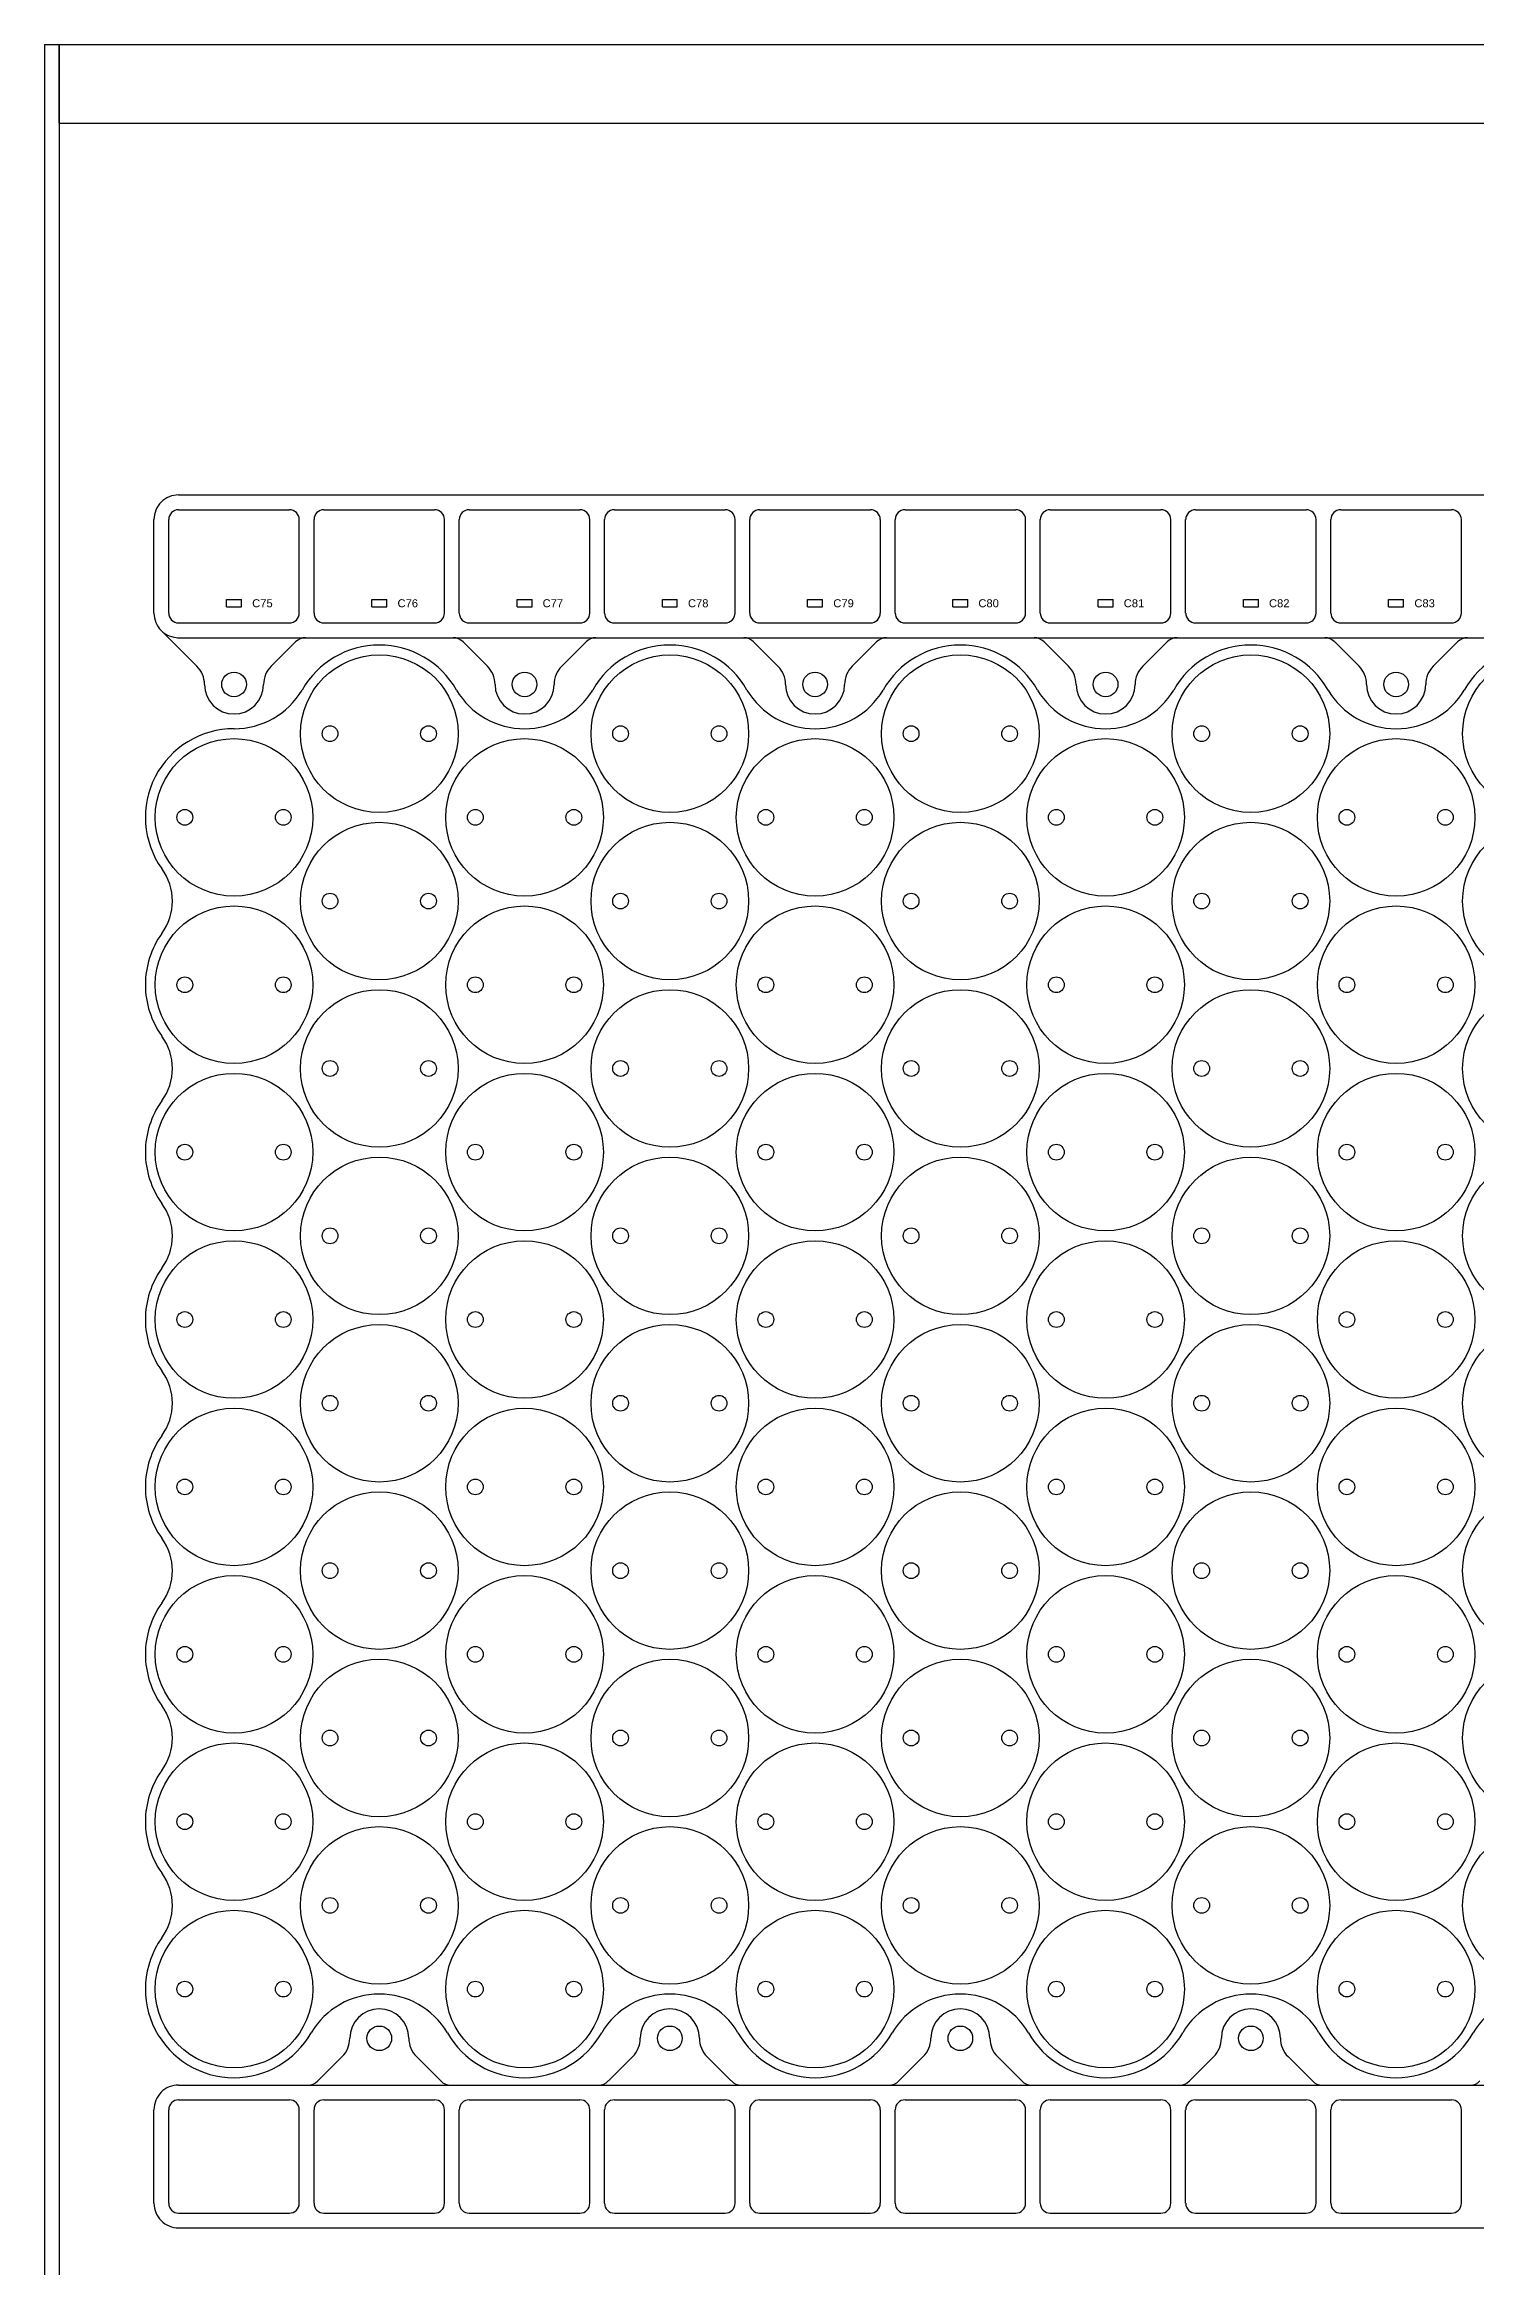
# Model space of a CAD drawing. Header units: millimetres. Extents: x -152 to 152, y -143 to 250.
# Drawn here: x -152 to -6.7, y 24.3 to 250 of the extents above; entities that cross this region are included whole.
import ezdxf

# ---------------------------------------------------------------- set-up
doc = ezdxf.new("R2010")
doc.units = ezdxf.units.MM
doc.layers.add('Mechanical4', color=56, linetype='Continuous')
doc.styles.add('Arial', font='arial.ttf', dxfattribs={"height": 0.2})

msp = doc.modelspace()

# ---------------------------------------------------------------- linework, layer by layer
at = {"layer": 'Mechanical4'}
for p, q in [((-152, 250), (-150.5, 250)), ((-152, 250), (-152, -143)), ((-150.5, 250), (150.5, 250)), ((-150.5, 242), (-150.5, 250)), ((-150.5, 250), (-150.5, -143)), ((-150.5, 242), (150.5, 242)), ((-138.38, 204.25), (-125.25, 204.25)), ((-125.5, 204.25), (-110.5, 204.25)), ((-125.5, 204.25), (-125, 204.25)), ((-110.75, 204.25), (-95.75, 204.25)), ((-110.75, 204.25), (-110.25, 204.25)), ((-96, 204.25), (-81, 204.25)), ((-96, 204.25), (-95.5, 204.25)), ((-81.25, 204.25), (-66.25, 204.25)), ((-81.25, 204.25), (-80.75, 204.25)), ((-66.5, 204.25), (-51.5, 204.25)), ((-66.5, 204.25), (-66, 204.25)), ((-51.75, 204.25), (-36.75, 204.25)), ((-51.75, 204.25), (-51.25, 204.25)), ((-37, 204.25), (-22, 204.25)), ((-37, 204.25), (-36.5, 204.25)), ((-22.25, 204.25), (-7.25, 204.25)), ((-22.25, 204.25), (-21.75, 204.25)), ((-7.5, 204.25), (-7, 204.25)), ((-7.5, 204.25), (7.5, 204.25)), ((-140.88, 192.25), (-140.88, 201.75)), ((-139.38, 192.25), (-139.38, 201.75)), ((-138.38, 202.75), (-127.13, 202.75)), ((-126.13, 192.25), (-126.13, 201.75)), ((-124.63, 192.25), (-124.63, 201.75)), ((-123.63, 202.75), (-112.38, 202.75)), ((-111.37, 192.25), (-111.37, 201.75)), ((-109.88, 192.25), (-109.88, 201.75)), ((-108.88, 202.75), (-97.63, 202.75)), ((-96.63, 192.25), (-96.63, 201.75)), ((-95.13, 192.25), (-95.13, 201.75)), ((-94.13, 202.75), (-82.88, 202.75)), ((-81.88, 192.25), (-81.88, 201.75)), ((-80.38, 192.25), (-80.38, 201.75)), ((-79.38, 202.75), (-68.13, 202.75)), ((-67.12, 192.25), (-67.12, 201.75)), ((-65.62, 192.25), (-65.62, 201.75)), ((-64.62, 202.75), (-53.38, 202.75)), ((-52.37, 192.25), (-52.37, 201.75)), ((-50.88, 192.25), (-50.88, 201.75)), ((-49.88, 202.75), (-38.63, 202.75)), ((-37.62, 192.25), (-37.62, 201.75)), ((-36.13, 192.25), (-36.13, 201.75)), ((-35.12, 202.75), (-23.88, 202.75)), ((-22.87, 192.25), (-22.87, 201.75)), ((-21.38, 192.25), (-21.38, 201.75)), ((-20.38, 202.75), (-9.13, 202.75)), ((-8.13, 192.25), (-8.13, 201.75)), ((-133.51, 192.87), (-133.51, 193.63)), ((-133.51, 193.63), (-131.99, 193.63)), ((-133.51, 192.87), (-131.99, 192.87)), ((-131.99, 192.87), (-131.99, 193.63)), ((-118.76, 192.87), (-118.76, 193.63)), ((-118.76, 193.63), (-117.24, 193.63)), ((-118.76, 192.87), (-117.24, 192.87)), ((-117.24, 192.87), (-117.24, 193.63)), ((-104.01, 192.87), (-104.01, 193.63)), ((-104.01, 193.63), (-102.49, 193.63)), ((-104.01, 192.87), (-102.49, 192.87)), ((-102.49, 192.87), (-102.49, 193.63)), ((-89.26, 192.87), (-89.26, 193.63)), ((-89.26, 193.63), (-87.74, 193.63)), ((-89.26, 192.87), (-87.74, 192.87)), ((-87.74, 192.87), (-87.74, 193.63)), ((-74.51, 192.87), (-74.51, 193.63)), ((-74.51, 193.63), (-72.99, 193.63)), ((-74.51, 192.87), (-72.99, 192.87)), ((-72.99, 192.87), (-72.99, 193.63)), ((-59.76, 192.87), (-59.76, 193.63)), ((-59.76, 193.63), (-58.24, 193.63)), ((-59.76, 192.87), (-58.24, 192.87)), ((-58.24, 192.87), (-58.24, 193.63)), ((-45.01, 192.87), (-45.01, 193.63)), ((-45.01, 193.63), (-43.49, 193.63)), ((-45.01, 192.87), (-43.49, 192.87)), ((-43.49, 192.87), (-43.49, 193.63)), ((-30.26, 192.87), (-30.26, 193.63)), ((-30.26, 193.63), (-28.74, 193.63)), ((-30.26, 192.87), (-28.74, 192.87)), ((-28.74, 192.87), (-28.74, 193.63)), ((-15.51, 192.87), (-15.51, 193.63)), ((-15.51, 193.63), (-13.99, 193.63)), ((-15.51, 192.87), (-13.99, 192.87)), ((-13.99, 192.87), (-13.99, 193.63)), ((-140.14, 190.48), (-138.46, 188.79)), ((-138.5, 189.75), (-125.25, 189.75)), ((-138.38, 191.25), (-127.13, 191.25)), ((-138.38, 189.75), (-125.25, 189.75)), ((-125.5, 189.75), (-110.5, 189.75)), ((-123.63, 191.25), (-112.38, 191.25)), ((-110.75, 189.75), (-95.75, 189.75)), ((-110.75, 189.75), (-95.75, 189.75)), ((-108.88, 191.25), (-97.63, 191.25)), ((-96, 189.75), (-81, 189.75)), ((-94.13, 191.25), (-82.88, 191.25)), ((-81.25, 189.75), (-66.25, 189.75)), ((-81.25, 189.75), (-66.25, 189.75)), ((-79.38, 191.25), (-68.13, 191.25)), ((-66.5, 189.75), (-51.5, 189.75)), ((-64.62, 191.25), (-53.38, 191.25)), ((-51.75, 189.75), (-36.75, 189.75)), ((-51.75, 189.75), (-36.75, 189.75)), ((-49.88, 191.25), (-38.63, 191.25)), ((-37, 189.75), (-22, 189.75)), ((-35.12, 191.25), (-23.88, 191.25)), ((-22.25, 189.75), (-7.25, 189.75)), ((-20.38, 191.25), (-9.13, 191.25)), ((-7.5, 189.75), (7.5, 189.75)), ((-138.46, 188.79), (-136.52, 186.86)), ((-128.98, 186.86), (-126.51, 189.33)), ((-109.49, 189.33), (-107.02, 186.86)), ((-99.48, 186.86), (-97.01, 189.33)), ((-79.99, 189.33), (-77.52, 186.86)), ((-69.98, 186.86), (-67.51, 189.33)), ((-50.49, 189.33), (-48.02, 186.86)), ((-40.48, 186.86), (-38.01, 189.33)), ((-20.99, 189.33), (-18.52, 186.86)), ((-10.98, 186.86), (-8.51, 189.33)), ((-124.24, 43.17), (-121.77, 45.64)), ((-114.23, 45.64), (-111.76, 43.17)), ((-94.74, 43.17), (-92.27, 45.64)), ((-84.73, 45.64), (-82.26, 43.17)), ((-65.24, 43.17), (-62.77, 45.64)), ((-55.23, 45.64), (-52.76, 43.17)), ((-35.74, 43.17), (-33.27, 45.64)), ((-25.73, 45.64), (-23.26, 43.17)), ((-138.38, 42.75), (-125.25, 42.75)), ((-138.38, 41.25), (-127.13, 41.25)), ((-125.5, 42.75), (-110.5, 42.75)), ((-125.5, 42.75), (-125, 42.75)), ((-123.63, 41.25), (-112.38, 41.25)), ((-110.75, 42.75), (-95.75, 42.75)), ((-110.75, 42.75), (-110.25, 42.75)), ((-108.88, 41.25), (-97.63, 41.25)), ((-96, 42.75), (-81, 42.75)), ((-96, 42.75), (-95.5, 42.75)), ((-94.13, 41.25), (-82.88, 41.25)), ((-81.25, 42.75), (-66.25, 42.75)), ((-81.25, 42.75), (-80.75, 42.75)), ((-79.38, 41.25), (-68.13, 41.25)), ((-66.5, 42.75), (-51.5, 42.75)), ((-66.5, 42.75), (-66, 42.75)), ((-64.62, 41.25), (-53.38, 41.25)), ((-51.75, 42.75), (-36.75, 42.75)), ((-51.75, 42.75), (-51.25, 42.75)), ((-49.88, 41.25), (-38.63, 41.25)), ((-37, 42.75), (-22, 42.75)), ((-37, 42.75), (-36.5, 42.75)), ((-35.12, 41.25), (-23.88, 41.25)), ((-22.25, 42.75), (-21.75, 42.75)), ((-22.25, 42.75), (-7.25, 42.75)), ((-20.38, 41.25), (-9.13, 41.25)), ((-7.5, 42.75), (-7, 42.75)), ((-7.5, 42.75), (7.5, 42.75)), ((-140.88, 30.75), (-140.88, 40.25)), ((-139.38, 30.75), (-139.38, 40.25)), ((-126.13, 30.75), (-126.13, 40.25)), ((-124.63, 30.75), (-124.63, 40.25)), ((-111.37, 30.75), (-111.37, 40.25)), ((-109.88, 30.75), (-109.88, 40.25)), ((-96.63, 30.75), (-96.63, 40.25)), ((-95.13, 30.75), (-95.13, 40.25)), ((-81.88, 30.75), (-81.88, 40.25)), ((-80.38, 30.75), (-80.38, 40.25)), ((-67.12, 30.75), (-67.12, 40.25)), ((-65.62, 30.75), (-65.62, 40.25)), ((-52.37, 30.75), (-52.37, 40.25)), ((-50.88, 30.75), (-50.88, 40.25)), ((-37.62, 30.75), (-37.62, 40.25)), ((-36.13, 30.75), (-36.13, 40.25)), ((-22.87, 30.75), (-22.87, 40.25)), ((-21.38, 30.75), (-21.38, 40.25)), ((-8.13, 30.75), (-8.13, 40.25)), ((-138.38, 29.75), (-127.13, 29.75)), ((-123.63, 29.75), (-112.38, 29.75)), ((-108.88, 29.75), (-97.63, 29.75)), ((-94.13, 29.75), (-82.88, 29.75)), ((-79.38, 29.75), (-68.13, 29.75)), ((-64.62, 29.75), (-53.38, 29.75)), ((-49.88, 29.75), (-38.63, 29.75)), ((-35.12, 29.75), (-23.88, 29.75)), ((-20.38, 29.75), (-9.13, 29.75)), ((-138.5, 28.25), (-125.25, 28.25)), ((-138.38, 28.25), (-125.25, 28.25)), ((-125.75, 28.25), (-125.25, 28.25)), ((-125.5, 28.25), (-110.5, 28.25)), ((-111, 28.25), (-110.5, 28.25)), ((-110.75, 28.25), (-95.75, 28.25)), ((-96.25, 28.25), (-95.75, 28.25)), ((-96, 28.25), (-81, 28.25)), ((-81.5, 28.25), (-81, 28.25)), ((-81.25, 28.25), (-66.25, 28.25)), ((-66.75, 28.25), (-66.25, 28.25)), ((-66.5, 28.25), (-51.5, 28.25)), ((-52, 28.25), (-51.5, 28.25)), ((-51.75, 28.25), (-36.75, 28.25)), ((-37.25, 28.25), (-36.75, 28.25)), ((-37, 28.25), (-22, 28.25)), ((-22.5, 28.25), (-22, 28.25)), ((-22.25, 28.25), (-7.25, 28.25)), ((-7.75, 28.25), (-7.25, 28.25)), ((-7.5, 28.25), (7.5, 28.25))]:
    msp.add_line(p, q, dxfattribs=at)
for centre, radius in [((-118, 180), 8), ((-88.5, 180), 8), ((-59, 180), 8), ((-29.5, 180), 8), ((0, 180), 8), ((-132.75, 185), 1.25), ((-103.25, 185), 1.25), ((-73.75, 185), 1.25), ((-44.25, 185), 1.25), ((-14.75, 185), 1.25), ((-123, 180), 0.8), ((-113, 180), 0.8), ((-93.5, 180), 0.8), ((-83.5, 180), 0.8), ((-64, 180), 0.8), ((-54, 180), 0.8), ((-34.5, 180), 0.8), ((-24.5, 180), 0.8), ((-132.75, 171.5), 8), ((-103.25, 171.5), 8), ((-73.75, 171.5), 8), ((-44.25, 171.5), 8), ((-14.75, 171.5), 8), ((-137.75, 171.5), 0.8), ((-127.75, 171.5), 0.8), ((-108.25, 171.5), 0.8), ((-98.25, 171.5), 0.8), ((-78.75, 171.5), 0.8), ((-68.75, 171.5), 0.8), ((-49.25, 171.5), 0.8), ((-39.25, 171.5), 0.8), ((-19.75, 171.5), 0.8), ((-9.75, 171.5), 0.8), ((-118, 163), 8), ((-88.5, 163), 8), ((-59, 163), 8), ((-29.5, 163), 8), ((0, 163), 8), ((-132.75, 154.5), 8), ((-123, 163), 0.8), ((-113, 163), 0.8), ((-103.25, 154.5), 8), ((-93.5, 163), 0.8), ((-83.5, 163), 0.8), ((-73.75, 154.5), 8), ((-64, 163), 0.8), ((-54, 163), 0.8), ((-44.25, 154.5), 8), ((-34.5, 163), 0.8), ((-24.5, 163), 0.8), ((-14.75, 154.5), 8), ((-137.75, 154.5), 0.8), ((-127.75, 154.5), 0.8), ((-118, 146), 8), ((-108.25, 154.5), 0.8), ((-98.25, 154.5), 0.8), ((-88.5, 146), 8), ((-78.75, 154.5), 0.8), ((-68.75, 154.5), 0.8), ((-59, 146), 8), ((-49.25, 154.5), 0.8), ((-39.25, 154.5), 0.8), ((-29.5, 146), 8), ((-19.75, 154.5), 0.8), ((-9.75, 154.5), 0.8), ((0, 146), 8), ((-123, 146), 0.8), ((-113, 146), 0.8), ((-93.5, 146), 0.8), ((-83.5, 146), 0.8), ((-64, 146), 0.8), ((-54, 146), 0.8), ((-34.5, 146), 0.8), ((-24.5, 146), 0.8), ((-132.75, 137.5), 8), ((-103.25, 137.5), 8), ((-73.75, 137.5), 8), ((-44.25, 137.5), 8), ((-14.75, 137.5), 8), ((-137.75, 137.5), 0.8), ((-127.75, 137.5), 0.8), ((-108.25, 137.5), 0.8), ((-98.25, 137.5), 0.8), ((-78.75, 137.5), 0.8), ((-68.75, 137.5), 0.8), ((-49.25, 137.5), 0.8), ((-39.25, 137.5), 0.8), ((-19.75, 137.5), 0.8), ((-9.75, 137.5), 0.8), ((-118, 129), 8), ((-88.5, 129), 8), ((-59, 129), 8), ((-29.5, 129), 8), ((0, 129), 8), ((-123, 129), 0.8), ((-113, 129), 0.8), ((-93.5, 129), 0.8), ((-83.5, 129), 0.8), ((-64, 129), 0.8), ((-54, 129), 0.8), ((-34.5, 129), 0.8), ((-24.5, 129), 0.8), ((-132.75, 120.5), 8), ((-103.25, 120.5), 8), ((-73.75, 120.5), 8), ((-44.25, 120.5), 8), ((-14.75, 120.5), 8), ((-137.75, 120.5), 0.8), ((-127.75, 120.5), 0.8), ((-118, 112), 8), ((-108.25, 120.5), 0.8), ((-98.25, 120.5), 0.8), ((-88.5, 112), 8), ((-78.75, 120.5), 0.8), ((-68.75, 120.5), 0.8), ((-59, 112), 8), ((-49.25, 120.5), 0.8), ((-39.25, 120.5), 0.8), ((-29.5, 112), 8), ((-19.75, 120.5), 0.8), ((-9.75, 120.5), 0.8), ((0, 112), 8), ((-132.75, 103.5), 8), ((-123, 112), 0.8), ((-113, 112), 0.8), ((-103.25, 103.5), 8), ((-93.5, 112), 0.8), ((-83.5, 112), 0.8), ((-73.75, 103.5), 8), ((-64, 112), 0.8), ((-54, 112), 0.8), ((-44.25, 103.5), 8), ((-34.5, 112), 0.8), ((-24.5, 112), 0.8), ((-14.75, 103.5), 8), ((-137.75, 103.5), 0.8), ((-127.75, 103.5), 0.8), ((-108.25, 103.5), 0.8), ((-98.25, 103.5), 0.8), ((-78.75, 103.5), 0.8), ((-68.75, 103.5), 0.8), ((-49.25, 103.5), 0.8), ((-39.25, 103.5), 0.8), ((-19.75, 103.5), 0.8), ((-9.75, 103.5), 0.8), ((-118, 95), 8), ((-88.5, 95), 8), ((-59, 95), 8), ((-29.5, 95), 8), ((0, 95), 8), ((-123, 95), 0.8), ((-113, 95), 0.8), ((-93.5, 95), 0.8), ((-83.5, 95), 0.8), ((-64, 95), 0.8), ((-54, 95), 0.8), ((-34.5, 95), 0.8), ((-24.5, 95), 0.8), ((-132.75, 86.5), 8), ((-103.25, 86.5), 8), ((-73.75, 86.5), 8), ((-44.25, 86.5), 8), ((-14.75, 86.5), 8), ((-137.75, 86.5), 0.8), ((-127.75, 86.5), 0.8), ((-118, 78), 8), ((-108.25, 86.5), 0.8), ((-98.25, 86.5), 0.8), ((-88.5, 78), 8), ((-78.75, 86.5), 0.8), ((-68.75, 86.5), 0.8), ((-59, 78), 8), ((-49.25, 86.5), 0.8), ((-39.25, 86.5), 0.8), ((-29.5, 78), 8), ((-19.75, 86.5), 0.8), ((-9.75, 86.5), 0.8), ((0, 78), 8), ((-132.75, 69.5), 8), ((-123, 78), 0.8), ((-113, 78), 0.8), ((-103.25, 69.5), 8), ((-93.5, 78), 0.8), ((-83.5, 78), 0.8), ((-73.75, 69.5), 8), ((-64, 78), 0.8), ((-54, 78), 0.8), ((-44.25, 69.5), 8), ((-34.5, 78), 0.8), ((-24.5, 78), 0.8), ((-14.75, 69.5), 8), ((-137.75, 69.5), 0.8), ((-127.75, 69.5), 0.8), ((-108.25, 69.5), 0.8), ((-98.25, 69.5), 0.8), ((-78.75, 69.5), 0.8), ((-68.75, 69.5), 0.8), ((-49.25, 69.5), 0.8), ((-39.25, 69.5), 0.8), ((-19.75, 69.5), 0.8), ((-9.75, 69.5), 0.8), ((-118, 61), 8), ((-88.5, 61), 8), ((-59, 61), 8), ((-29.5, 61), 8), ((0, 61), 8), ((-123, 61), 0.8), ((-113, 61), 0.8), ((-93.5, 61), 0.8), ((-83.5, 61), 0.8), ((-64, 61), 0.8), ((-54, 61), 0.8), ((-34.5, 61), 0.8), ((-24.5, 61), 0.8), ((-132.75, 52.5), 8), ((-103.25, 52.5), 8), ((-73.75, 52.5), 8), ((-44.25, 52.5), 8), ((-14.75, 52.5), 8), ((-137.75, 52.5), 0.8), ((-127.75, 52.5), 0.8), ((-108.25, 52.5), 0.8), ((-98.25, 52.5), 0.8), ((-78.75, 52.5), 0.8), ((-68.75, 52.5), 0.8), ((-49.25, 52.5), 0.8), ((-39.25, 52.5), 0.8), ((-19.75, 52.5), 0.8), ((-9.75, 52.5), 0.8), ((-118, 47.5), 1.25), ((-88.5, 47.5), 1.25), ((-59, 47.5), 1.25), ((-29.5, 47.5), 1.25)]:
    msp.add_circle(centre, radius, dxfattribs=at)
for centre, radius, start, end in [((-138.38, 201.75), 2.5, 89.9999, 180.0001), ((-138.38, 201.75), 1, 89.9999, 180.0001), ((-127.13, 201.75), 1, 359.9999, 90.0001), ((-123.63, 201.75), 1, 89.9999, 180.0001), ((-112.38, 201.75), 1, 359.9999, 90.0001), ((-108.88, 201.75), 1, 89.9999, 180.0001), ((-97.63, 201.75), 1, 359.9999, 90.0001), ((-94.13, 201.75), 1, 89.9999, 180.0001), ((-82.88, 201.75), 1, 359.9999, 90.0001), ((-79.38, 201.75), 1, 89.9999, 180.0001), ((-68.13, 201.75), 1, 359.9999, 90.0001), ((-64.62, 201.75), 1, 89.9999, 180.0001), ((-53.38, 201.75), 1, 359.9999, 90.0001), ((-49.88, 201.75), 1, 89.9999, 180.0001), ((-38.63, 201.75), 1, 359.9999, 90.0001), ((-35.12, 201.75), 1, 89.9999, 180.0001), ((-23.88, 201.75), 1, 359.9999, 90.0001), ((-20.38, 201.75), 1, 89.9999, 180.0001), ((-9.13, 201.75), 1, 359.9999, 90.0001), ((-138.38, 192.25), 2.5, 179.9999, 270.0001), ((-138.38, 192.25), 2.5, 180, 225), ((-138.38, 192.25), 1, 179.9999, 270.0001), ((-127.13, 192.25), 1, 269.9999, 0.0001), ((-123.63, 192.25), 1, 179.9999, 270.0001), ((-112.38, 192.25), 1, 269.9999, 0.0001), ((-108.88, 192.25), 1, 179.9999, 270.0001), ((-97.63, 192.25), 1, 269.9999, 0.0001), ((-94.13, 192.25), 1, 179.9999, 270.0001), ((-82.88, 192.25), 1, 269.9999, 0.0001), ((-79.38, 192.25), 1, 179.9999, 270.0001), ((-68.13, 192.25), 1, 269.9999, 0.0001), ((-64.62, 192.25), 1, 179.9999, 270.0001), ((-53.38, 192.25), 1, 269.9999, 0.0001), ((-49.88, 192.25), 1, 179.9999, 270.0001), ((-38.63, 192.25), 1, 269.9999, 0.0001), ((-35.12, 192.25), 1, 179.9999, 270.0001), ((-23.88, 192.25), 1, 269.9999, 0.0001), ((-20.38, 192.25), 1, 179.9999, 270.0001), ((-9.13, 192.25), 1, 269.9999, 0.0001), ((-125.5, 188.33), 1.42, 90, 135), ((-110.5, 188.33), 1.42, 45, 90), ((-96, 188.33), 1.42, 90, 135), ((-81, 188.33), 1.42, 45, 90), ((-66.5, 188.33), 1.42, 90, 135), ((-51.5, 188.33), 1.42, 45, 90), ((-37, 188.33), 1.42, 90, 135), ((-22, 188.33), 1.42, 45, 90), ((-7.5, 188.33), 1.42, 90, 135), ((-118, 180), 9, 90, 150.5163), ((-118, 180), 9, 29.4837, 90), ((-88.5, 180), 9, 90, 150.5163), ((-88.5, 180), 9, 29.4837, 90), ((-59, 180), 9, 90, 150.5163), ((-59, 180), 9, 29.4837, 90), ((-29.5, 180), 9, 90, 150.5163), ((-29.5, 180), 9, 29.4837, 90), ((0, 180), 9, 90, 150.5163), ((-138.38, 185), 2.63, 0, 45), ((-127.12, 185), 2.63, 135, 180), ((-108.88, 185), 2.63, 0, 45), ((-97.62, 185), 2.63, 135, 180), ((-79.38, 185), 2.63, 0, 45), ((-68.12, 185), 2.63, 135, 180), ((-49.88, 185), 2.63, 0, 45), ((-38.62, 185), 2.63, 135, 180), ((-20.38, 185), 2.63, 0, 45), ((-9.12, 185), 2.63, 135, 180), ((-132.75, 185), 3, 180, 0), ((-132.75, 188.55), 8.05, 270, 329.2127), ((-103.25, 188.55), 8.05, 210.7873, 270), ((-103.25, 185), 3, 180, 0), ((-103.25, 188.55), 8.05, 270, 329.2127), ((-73.75, 188.55), 8.05, 210.7873, 270), ((-73.75, 185), 3, 180, 0), ((-73.75, 188.55), 8.05, 270, 329.2127), ((-44.25, 188.55), 8.05, 210.7873, 270), ((-44.25, 185), 3, 180, 0), ((-44.25, 188.55), 8.05, 270, 329.2127), ((-14.75, 188.55), 8.05, 210.7873, 270), ((-14.75, 185), 3, 180, 0), ((-14.75, 188.55), 8.05, 270, 329.2127), ((-132.75, 171.5), 9, 90, 215.3162), ((-144.51, 163), 5.51, 323.2675, 36.7325), ((-132.75, 154.5), 9, 144.6838, 180), ((-132.75, 154.5), 9, 180, 215.3162), ((-144.51, 146), 5.51, 323.2675, 36.7325), ((-132.75, 137.5), 9, 144.6838, 180), ((-132.75, 137.5), 9, 180, 215.3162), ((-144.51, 129), 5.51, 323.2675, 36.7325), ((-132.75, 120.5), 9, 144.6838, 180), ((-132.75, 120.5), 9, 180, 215.3162), ((-144.51, 112), 5.51, 323.2675, 36.7325), ((-132.75, 103.5), 9, 144.6838, 180), ((-132.75, 103.5), 9, 180, 215.3162), ((-144.51, 95), 5.51, 323.2675, 36.7325), ((-132.75, 86.5), 9, 144.6838, 180), ((-132.75, 86.5), 9, 180, 215.3162), ((-144.51, 78), 5.51, 323.2675, 36.7325), ((-132.75, 69.5), 9, 144.6838, 180), ((-132.75, 69.5), 9, 180, 215.3162), ((-144.51, 61), 5.51, 323.2675, 36.7325), ((-132.75, 52.5), 9, 144.6838, 270), ((-118, 43.95), 8.05, 90, 149.2127), ((-118, 43.95), 8.05, 30.7873, 90), ((-88.5, 43.95), 8.05, 90, 149.2127), ((-88.5, 43.95), 8.05, 30.7873, 90), ((-59, 43.95), 8.05, 90, 149.2127), ((-59, 43.95), 8.05, 30.7873, 90), ((-29.5, 43.95), 8.05, 90, 149.2127), ((-29.5, 43.95), 8.05, 30.7873, 90), ((0, 43.95), 8.05, 90, 149.2127), ((-118, 47.5), 3, 0, 180), ((-88.5, 47.5), 3, 0, 180), ((-59, 47.5), 3, 0, 180), ((-29.5, 47.5), 3, 0, 180), ((-132.75, 52.5), 9, 270, 330.5163), ((-123.63, 47.5), 2.63, 315, 0), ((-112.37, 47.5), 2.63, 180, 225), ((-103.25, 52.5), 9, 209.4837, 270), ((-103.25, 52.5), 9, 270, 330.5163), ((-94.13, 47.5), 2.63, 315, 0), ((-82.87, 47.5), 2.63, 180, 225), ((-73.75, 52.5), 9, 209.4837, 270), ((-73.75, 52.5), 9, 270, 330.5163), ((-64.63, 47.5), 2.63, 315, 0), ((-53.37, 47.5), 2.63, 180, 225), ((-44.25, 52.5), 9, 209.4837, 270), ((-44.25, 52.5), 9, 270, 330.5163), ((-35.13, 47.5), 2.63, 315, 0), ((-23.87, 47.5), 2.63, 180, 225), ((-14.75, 52.5), 9, 209.4837, 270), ((-14.75, 52.5), 9, 270, 330.5163), ((-125.25, 44.17), 1.42, 270, 315), ((-110.75, 44.17), 1.42, 225, 270), ((-95.75, 44.17), 1.42, 270, 315), ((-81.25, 44.17), 1.42, 225, 270), ((-66.25, 44.17), 1.42, 270, 315), ((-51.75, 44.17), 1.42, 225, 270), ((-36.75, 44.17), 1.42, 270, 315), ((-22.25, 44.17), 1.42, 225, 270), ((-7.25, 44.17), 1.42, 270, 315), ((-138.38, 40.25), 2.5, 89.9999, 180.0001), ((-138.38, 40.25), 1, 89.9999, 180.0001), ((-127.13, 40.25), 1, 359.9999, 90.0001), ((-123.63, 40.25), 1, 89.9999, 180.0001), ((-112.38, 40.25), 1, 359.9999, 90.0001), ((-108.88, 40.25), 1, 89.9999, 180.0001), ((-97.63, 40.25), 1, 359.9999, 90.0001), ((-94.13, 40.25), 1, 89.9999, 180.0001), ((-82.88, 40.25), 1, 359.9999, 90.0001), ((-79.38, 40.25), 1, 89.9999, 180.0001), ((-68.13, 40.25), 1, 359.9999, 90.0001), ((-64.62, 40.25), 1, 89.9999, 180.0001), ((-53.38, 40.25), 1, 359.9999, 90.0001), ((-49.88, 40.25), 1, 89.9999, 180.0001), ((-38.63, 40.25), 1, 359.9999, 90.0001), ((-35.12, 40.25), 1, 89.9999, 180.0001), ((-23.88, 40.25), 1, 359.9999, 90.0001), ((-20.38, 40.25), 1, 89.9999, 180.0001), ((-9.13, 40.25), 1, 359.9999, 90.0001), ((-138.38, 30.75), 2.5, 179.9999, 270.0001), ((-138.38, 30.75), 2.5, 180, 225), ((-138.38, 30.75), 1, 179.9999, 270.0001), ((-127.13, 30.75), 1, 269.9999, 0.0001), ((-123.63, 30.75), 1, 179.9999, 270.0001), ((-112.38, 30.75), 1, 269.9999, 0.0001), ((-108.88, 30.75), 1, 179.9999, 270.0001), ((-97.63, 30.75), 1, 269.9999, 0.0001), ((-94.13, 30.75), 1, 179.9999, 270.0001), ((-82.88, 30.75), 1, 269.9999, 0.0001), ((-79.38, 30.75), 1, 179.9999, 270.0001), ((-68.13, 30.75), 1, 269.9999, 0.0001), ((-64.62, 30.75), 1, 179.9999, 270.0001), ((-53.38, 30.75), 1, 269.9999, 0.0001), ((-49.88, 30.75), 1, 179.9999, 270.0001), ((-38.63, 30.75), 1, 269.9999, 0.0001), ((-35.12, 30.75), 1, 179.9999, 270.0001), ((-23.88, 30.75), 1, 269.9999, 0.0001), ((-20.38, 30.75), 1, 179.9999, 270.0001), ((-9.13, 30.75), 1, 269.9999, 0.0001)]:
    msp.add_arc(centre, radius, start, end, dxfattribs=at)

# ---------------------------------------------------------------- texts
at = {"layer": 'Mechanical4', "style": 'Arial'}
for s, p in [('C75', (-130.91, 192.84)), ('C76', (-116.15, 192.84)), ('C77', (-101.42, 192.84)), ('C78', (-86.66, 192.84)), ('C79', (-71.9, 192.84)), ('C80', (-57.17, 192.84)), ('C81', (-42.41, 192.84)), ('C82', (-27.66, 192.84)), ('C83', (-12.9, 192.84))]:
    msp.add_text(s, height=0.813, dxfattribs=at).set_placement(p)

doc.saveas('drawing.dxf')
